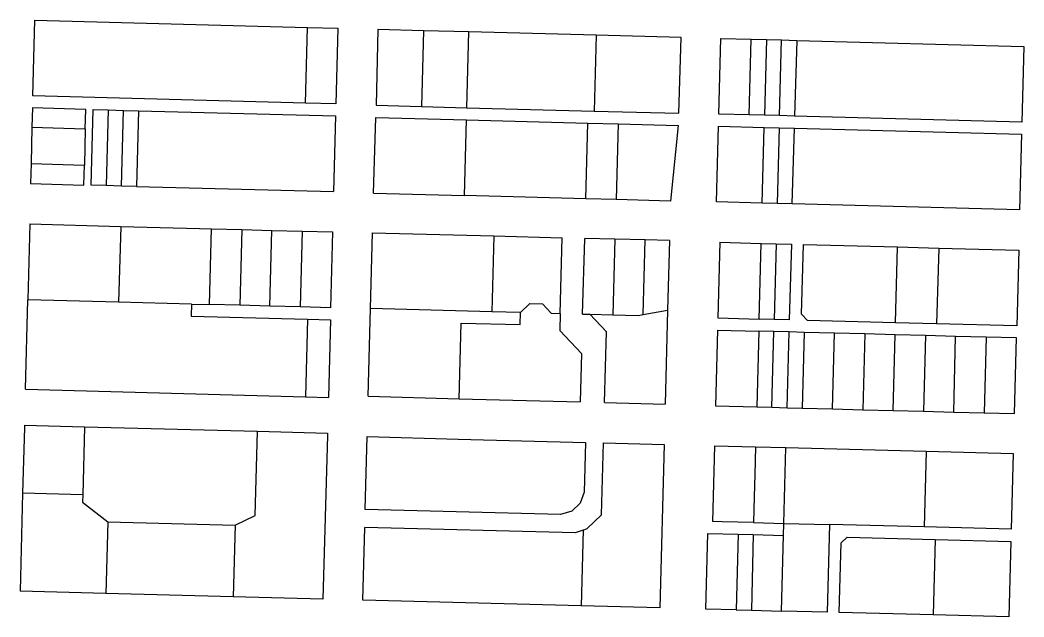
# Model space of a CAD drawing. Header units: inches. Extents: x 486468 to 494399, y 5455955 to 5460553.
# Drawn here: x 488531 to 489036, y 5456490 to 5456790 of the extents above; entities that cross this region are included whole.
import ezdxf

# ---------------------------------------------------------------- set-up
doc = ezdxf.new("R2010")
doc.units = ezdxf.units.IN
doc.header["$MEASUREMENT"] = 0
doc.layers.add('ParcelLines', color=10, linetype='Continuous')

msp = doc.modelspace()

# ---------------------------------------------------------------- linework, layer by layer
at = {"layer": 'ParcelLines', "color": 1}
for p, q in [((488537.469, 5456752.178), (488538.481, 5456790.253)), ((488538.481, 5456790.253), (488675.555, 5456786.576)), ((488674.542, 5456748.532), (488675.555, 5456786.576)), ((488675.555, 5456786.576), (488690.784, 5456786.167)), ((488690.784, 5456786.167), (488689.773, 5456748.127)), ((488710.93, 5456785.532), (488709.93, 5456747.432)), ((488733.779, 5456784.923), (488710.93, 5456785.532)), ((488756.629, 5456784.304), (488733.779, 5456784.923)), ((488820.579, 5456782.584), (488756.629, 5456784.304)), ((488863.229, 5456781.436), (488820.579, 5456782.584)), ((488862.179, 5456743.385), (488863.229, 5456781.436)), ((488882.245, 5456743.008), (488883.264, 5456781.06)), ((488883.264, 5456781.06), (488898.509, 5456780.657)), ((488897.49, 5456742.603), (488898.509, 5456780.657)), ((488898.509, 5456780.657), (488906.119, 5456780.455)), ((488906.119, 5456780.455), (488905.101, 5456742.401)), ((488906.119, 5456780.455), (488913.729, 5456780.254)), ((488912.713, 5456742.199), (488913.729, 5456780.254)), ((488913.729, 5456780.254), (488921.339, 5456780.052)), ((488921.339, 5456780.052), (488920.325, 5456741.997)), ((488921.339, 5456780.052), (489035.536, 5456777.029)), ((489035.536, 5456777.029), (489034.527, 5456738.963)), ((488674.542, 5456748.532), (488537.469, 5456752.178)), ((488537.307, 5456746.087), (488537.048, 5456736.34)), ((488564.108, 5456745.374), (488537.307, 5456746.087)), ((488563.85, 5456735.629), (488564.108, 5456745.374)), ((488566.759, 5456707.209), (488567.762, 5456745.277)), ((488567.762, 5456745.277), (488575.376, 5456745.074)), ((488575.376, 5456745.074), (488574.375, 5456707.008)), ((488575.376, 5456745.074), (488582.99, 5456744.872)), ((488581.991, 5456706.807), (488582.99, 5456744.872)), ((488582.99, 5456744.872), (488590.604, 5456744.669)), ((488590.604, 5456744.669), (488589.607, 5456706.606)), ((488590.604, 5456744.669), (488689.611, 5456742.035)), ((488689.773, 5456748.127), (488674.542, 5456748.532)), ((488709.93, 5456747.432), (488732.78, 5456746.823)), ((488732.78, 5456746.823), (488755.63, 5456746.214)), ((488755.63, 5456746.214), (488819.579, 5456744.514)), ((488819.579, 5456744.514), (488862.179, 5456743.385)), ((488689.611, 5456742.035), (488688.601, 5456703.995)), ((488708.73, 5456703.282), (488709.78, 5456741.332)), ((488709.78, 5456741.332), (488755.43, 5456740.114)), ((488755.43, 5456740.114), (488816.329, 5456738.494)), ((488897.49, 5456742.603), (488882.245, 5456743.008)), ((488905.101, 5456742.401), (488897.49, 5456742.603)), ((488912.713, 5456742.199), (488905.101, 5456742.401)), ((488920.325, 5456741.997), (488912.713, 5456742.199)), ((489034.527, 5456738.963), (488920.325, 5456741.997)), ((488537.048, 5456736.34), (488536.562, 5456718.064)), ((488537.048, 5456736.34), (488563.85, 5456735.629)), ((488563.85, 5456735.629), (488563.368, 5456717.355)), ((488816.329, 5456738.494), (488831.579, 5456738.085)), ((488831.579, 5456738.085), (488861.729, 5456737.285)), ((488861.729, 5456737.285), (488857.98, 5456699.285)), ((488881.063, 5456698.864), (488882.082, 5456736.915)), ((488882.082, 5456736.915), (488904.938, 5456736.309)), ((488903.919, 5456698.255), (488904.938, 5456736.309)), ((488904.938, 5456736.309), (488912.55, 5456736.106)), ((488912.55, 5456736.106), (488911.534, 5456698.052)), ((488912.55, 5456736.106), (488920.162, 5456735.904)), ((488919.147, 5456697.849), (488920.162, 5456735.904)), ((488920.162, 5456735.904), (489034.366, 5456732.872)), ((489034.366, 5456732.872), (489033.358, 5456694.806)), ((488536.562, 5456718.064), (488536.295, 5456708.012)), ((488536.562, 5456718.064), (488563.368, 5456717.355)), ((488563.103, 5456707.305), (488563.368, 5456717.355)), ((488536.295, 5456708.012), (488563.103, 5456707.305)), ((488574.375, 5456707.008), (488566.759, 5456707.209)), ((488581.991, 5456706.807), (488574.375, 5456707.008)), ((488589.607, 5456706.606), (488581.991, 5456706.807)), ((488589.607, 5456706.606), (488688.601, 5456703.995)), ((488708.73, 5456703.282), (488754.431, 5456702.063)), ((488815.331, 5456700.424), (488754.431, 5456702.063)), ((488830.58, 5456700.015), (488815.331, 5456700.424)), ((488857.98, 5456699.285), (488830.58, 5456700.015)), ((488903.919, 5456698.255), (488881.063, 5456698.864)), ((488911.534, 5456698.052), (488903.919, 5456698.255)), ((488919.147, 5456697.849), (488911.534, 5456698.052)), ((489033.358, 5456694.806), (488919.147, 5456697.849)), ((488535.923, 5456687.738), (488534.912, 5456649.655)), ((488535.923, 5456687.738), (488581.646, 5456686.537)), ((488581.646, 5456686.537), (488580.6, 5456648.455)), ((488581.646, 5456686.537), (488621.217, 5456685.498)), ((488621.217, 5456685.498), (488627.182, 5456685.331)), ((488626.182, 5456647.281), (488627.182, 5456685.331)), ((488627.182, 5456685.331), (488642.432, 5456684.931)), ((488642.432, 5456684.931), (488641.432, 5456646.871)), ((488642.432, 5456684.931), (488657.632, 5456684.532)), ((488656.632, 5456646.451), (488657.632, 5456684.532)), ((488657.632, 5456684.532), (488672.881, 5456684.132)), ((488672.881, 5456684.132), (488671.882, 5456646.042)), ((488672.881, 5456684.132), (488688.081, 5456683.732)), ((488688.081, 5456683.732), (488687.082, 5456645.632)), ((488707.139, 5456645.261), (488708.158, 5456683.344)), ((488708.158, 5456683.344), (488769.073, 5456681.72)), ((488769.073, 5456681.72), (488768.065, 5456643.645)), ((488769.073, 5456681.72), (488803.532, 5456680.8)), ((488802.531, 5456642.731), (488803.532, 5456680.8)), ((488829.988, 5456680.095), (488814.76, 5456680.501)), ((488829.988, 5456680.095), (488828.989, 5456642.03)), ((488845.217, 5456679.689), (488829.988, 5456680.095)), ((488844.233, 5456642.164), (488845.217, 5456679.689)), ((488857.4, 5456679.363), (488845.217, 5456679.689)), ((488857.4, 5456679.363), (488856.485, 5456644.38)), ((488882.712, 5456678.53), (488881.713, 5456640.479)), ((488882.712, 5456678.53), (488903.43, 5456677.986)), ((488902.431, 5456639.936), (488903.43, 5456677.986)), ((488903.43, 5456677.986), (488911.03, 5456677.786)), ((488911.03, 5456677.786), (488910.031, 5456639.736)), ((488911.03, 5456677.786), (488918.68, 5456677.586)), ((488918.68, 5456677.586), (488917.631, 5456639.536)), ((488923.83, 5456642.386), (488924.78, 5456677.386)), ((488924.78, 5456677.386), (488971.98, 5456676.167)), ((488971.98, 5456676.167), (488992.699, 5456675.63)), ((488992.699, 5456675.63), (488991.649, 5456637.557)), ((488992.699, 5456675.63), (489032.93, 5456674.588)), ((489032.93, 5456674.588), (489031.93, 5456636.488)), ((488533.716, 5456604.611), (488534.912, 5456649.655)), ((488580.6, 5456648.455), (488534.912, 5456649.655)), ((488617.173, 5456647.494), (488580.6, 5456648.455)), ((488617.173, 5456647.494), (488617.013, 5456641.403)), ((488617.173, 5456647.494), (488626.182, 5456647.281)), ((488641.432, 5456646.871), (488626.182, 5456647.281)), ((488656.632, 5456646.451), (488641.432, 5456646.871)), ((488671.882, 5456646.042), (488656.632, 5456646.451)), ((488687.082, 5456645.632), (488671.882, 5456646.042)), ((488705.957, 5456601.098), (488707.139, 5456645.261)), ((488768.065, 5456643.645), (488707.139, 5456645.261)), ((488782.537, 5456643.262), (488768.065, 5456643.645)), ((488782.374, 5456637.171), (488782.537, 5456643.262)), ((488782.537, 5456643.262), (488787.226, 5456647.709)), ((488787.226, 5456647.709), (488793.534, 5456647.542)), ((488793.534, 5456647.542), (488797.982, 5456642.852)), ((488844.233, 5456642.164), (488856.485, 5456644.38)), ((488856.485, 5456644.38), (488855.248, 5456597.156)), ((488617.013, 5456641.403), (488675.551, 5456639.852)), ((488675.551, 5456639.852), (488674.507, 5456600.882)), ((488675.551, 5456639.852), (488687.042, 5456639.547)), ((488687.042, 5456639.547), (488685.997, 5456600.577)), ((488797.982, 5456642.852), (488802.531, 5456642.731)), ((488802.531, 5456642.731), (488802.305, 5456634.115)), ((488813.76, 5456642.432), (488817.387, 5456642.336)), ((488817.387, 5456642.336), (488828.989, 5456642.03)), ((488825.713, 5456633.557), (488817.387, 5456642.336)), ((488828.989, 5456642.03), (488841.635, 5456641.694)), ((488841.635, 5456641.694), (488844.233, 5456642.164)), ((488881.713, 5456640.479), (488902.431, 5456639.936)), ((488910.031, 5456639.736), (488902.431, 5456639.936)), ((488917.631, 5456639.536), (488910.031, 5456639.736)), ((488926.781, 5456639.286), (488923.83, 5456642.386)), ((488970.93, 5456638.107), (488926.781, 5456639.286)), ((488991.649, 5456637.557), (488970.93, 5456638.107)), ((488751.658, 5456599.891), (488752.669, 5456637.958)), ((488752.669, 5456637.958), (488782.374, 5456637.171)), ((488802.305, 5456634.115), (488813.234, 5456622.592)), ((488824.775, 5456597.961), (488825.713, 5456633.557)), ((488881.563, 5456634.379), (488880.563, 5456596.329)), ((488881.563, 5456634.379), (488902.281, 5456633.836)), ((488902.281, 5456633.836), (488901.231, 5456595.786)), ((488909.881, 5456633.636), (488902.281, 5456633.836)), ((488908.881, 5456595.586), (488909.881, 5456633.636)), ((488917.481, 5456633.436), (488909.881, 5456633.636)), ((488916.481, 5456595.386), (488917.481, 5456633.436)), ((488925.081, 5456633.236), (488917.481, 5456633.436)), ((488925.081, 5456633.236), (488924.081, 5456595.186)), ((488940.331, 5456632.837), (488925.081, 5456633.236)), ((489031.93, 5456636.488), (488991.649, 5456637.557)), ((488939.331, 5456594.787), (488940.331, 5456632.837)), ((488955.58, 5456632.437), (488940.331, 5456632.837)), ((488955.58, 5456632.437), (488954.531, 5456594.387)), ((488970.78, 5456632.037), (488955.58, 5456632.437)), ((488969.781, 5456593.987), (488970.78, 5456632.037)), ((488986.03, 5456631.637), (488970.78, 5456632.037)), ((488986.03, 5456631.637), (488985.031, 5456593.587)), ((489001.23, 5456631.238), (488986.03, 5456631.637)), ((489000.231, 5456593.187), (489001.23, 5456631.238)), ((489016.48, 5456630.838), (489001.23, 5456631.238)), ((489016.48, 5456630.838), (489015.481, 5456592.788)), ((489031.73, 5456630.438), (489016.48, 5456630.838)), ((489030.73, 5456592.388), (489031.73, 5456630.438)), ((488813.234, 5456622.592), (488812.593, 5456598.282)), ((488533.716, 5456604.611), (488674.507, 5456600.882)), ((488674.507, 5456600.882), (488685.997, 5456600.577)), ((488705.957, 5456601.098), (488751.658, 5456599.891)), ((488751.658, 5456599.891), (488812.593, 5456598.282)), ((488824.775, 5456597.961), (488855.248, 5456597.156)), ((488880.563, 5456596.329), (488901.231, 5456595.786)), ((488901.231, 5456595.786), (488908.881, 5456595.586)), ((488908.881, 5456595.586), (488916.481, 5456595.386)), ((488916.481, 5456595.386), (488924.081, 5456595.186)), ((488924.081, 5456595.186), (488939.331, 5456594.787)), ((488939.331, 5456594.787), (488954.531, 5456594.387)), ((488954.531, 5456594.387), (488969.781, 5456593.987)), ((488969.781, 5456593.987), (488985.031, 5456593.587)), ((488985.031, 5456593.587), (489000.231, 5456593.187)), ((489000.231, 5456593.187), (489015.481, 5456592.788)), ((489015.481, 5456592.788), (489030.73, 5456592.388)), ((488533.205, 5456585.376), (488532.344, 5456552.351)), ((488533.238, 5456586.625), (488533.205, 5456585.376)), ((488533.238, 5456586.625), (488563.415, 5456585.826)), ((488563.415, 5456585.826), (488562.522, 5456551.552)), ((488563.415, 5456585.826), (488650.307, 5456583.523)), ((488649.203, 5456541.102), (488650.307, 5456583.523)), ((488650.307, 5456583.523), (488685.515, 5456582.591)), ((488685.515, 5456582.591), (488685.482, 5456581.366)), ((488685.482, 5456581.366), (488683.282, 5456499.119)), ((488704.523, 5456544.252), (488705.482, 5456580.833)), ((488815.141, 5456577.955), (488814.476, 5456552.977)), ((488823.313, 5456541.506), (488824.278, 5456577.715)), ((488824.278, 5456577.715), (488854.735, 5456576.915)), ((488854.735, 5456576.915), (488852.537, 5456494.714)), ((488879.978, 5456576.265), (488878.976, 5456538.18)), ((488879.978, 5456576.265), (488900.701, 5456575.726)), ((488900.701, 5456575.726), (488915.931, 5456575.316)), ((488915.931, 5456575.316), (488986.382, 5456573.447)), ((488986.382, 5456573.447), (489030.181, 5456572.288)), ((489030.181, 5456572.288), (489029.182, 5456534.288)), ((488532.344, 5456552.351), (488531.062, 5456503.163)), ((488562.522, 5456551.552), (488532.344, 5456552.351)), ((488814.476, 5456552.977), (488812.484, 5456547.317)), ((488562.522, 5456551.552), (488562.427, 5456547.897)), ((488562.427, 5456547.897), (488575.141, 5456538.009)), ((488812.484, 5456547.317), (488808.329, 5456543.377)), ((488808.329, 5456543.377), (488802.591, 5456541.727)), ((488575.141, 5456538.009), (488574.184, 5456502.019)), ((488575.141, 5456538.009), (488639.092, 5456536.307)), ((488639.092, 5456536.307), (488649.203, 5456541.102)), ((488816.104, 5456534.695), (488823.313, 5456541.506)), ((488899.702, 5456537.635), (488914.932, 5456537.236)), ((488914.782, 5456531.186), (488914.932, 5456537.236)), ((488914.932, 5456537.236), (488937.782, 5456536.687)), ((488639.092, 5456536.307), (488638.135, 5456500.318)), ((488703.334, 5456498.583), (488704.285, 5456535.163)), ((488810.09, 5456532.387), (488704.285, 5456535.163)), ((488813.974, 5456533.878), (488810.09, 5456532.387)), ((488813.974, 5456533.878), (488812.955, 5456495.741)), ((488813.974, 5456533.878), (488816.104, 5456534.695)), ((488875.683, 5456494.135), (488876.683, 5456532.185)), ((488876.683, 5456532.185), (488891.932, 5456531.785)), ((488937.782, 5456536.687), (488936.633, 5456492.537)), ((488985.382, 5456535.437), (488937.782, 5456536.687)), ((489029.182, 5456534.288), (488985.382, 5456535.437)), ((488891.932, 5456531.785), (488890.933, 5456493.735)), ((488891.932, 5456531.785), (488899.552, 5456531.585)), ((488899.552, 5456531.585), (488898.553, 5456493.535)), ((488899.552, 5456531.585), (488914.782, 5456531.186)), ((488913.783, 5456493.135), (488914.782, 5456531.186)), ((488942.733, 5456492.387), (488943.632, 5456527.387)), ((488943.632, 5456527.387), (488946.782, 5456530.337)), ((488946.782, 5456530.337), (488990.932, 5456529.187)), ((488990.932, 5456529.187), (488989.932, 5456491.167)), ((488990.932, 5456529.187), (489028.982, 5456528.188)), ((489028.982, 5456528.188), (489027.982, 5456490.188)), ((488574.184, 5456502.019), (488531.062, 5456503.163)), ((488638.135, 5456500.318), (488574.184, 5456502.019)), ((488683.282, 5456499.119), (488638.135, 5456500.318)), ((488812.955, 5456495.741), (488703.334, 5456498.583)), ((488852.537, 5456494.714), (488812.955, 5456495.741)), ((488890.933, 5456493.735), (488875.683, 5456494.135)), ((488890.933, 5456493.735), (488898.553, 5456493.535)), ((488898.553, 5456493.535), (488913.783, 5456493.135)), ((488936.633, 5456492.537), (488913.783, 5456493.135)), ((488989.932, 5456491.167), (488942.733, 5456492.387)), ((489027.982, 5456490.188), (488989.932, 5456491.167))]:
    msp.add_line(p, q, dxfattribs=at)
for points in [[(488733.779, 5456784.923), (488733.779, 5456784.883), (488732.78, 5456746.833), (488732.78, 5456746.823)], [(488755.63, 5456746.214), (488755.63, 5456746.234), (488756.629, 5456784.284), (488756.629, 5456784.304)], [(488820.579, 5456782.584), (488819.579, 5456744.534), (488819.579, 5456744.514)], [(488754.431, 5456702.063), (488754.431, 5456702.083), (488755.43, 5456740.114)], [(488815.331, 5456700.424), (488815.331, 5456700.434), (488816.329, 5456738.494)], [(488831.579, 5456738.085), (488830.58, 5456700.035), (488830.58, 5456700.015)], [(488813.76, 5456642.432), (488814.831, 5456680.334), (488814.76, 5456680.501)], [(488970.93, 5456638.107), (488970.93, 5456638.137), (488971.98, 5456676.137), (488971.98, 5456676.167)], [(488705.482, 5456580.833), (488751.182, 5456579.633), (488815.141, 5456577.955)], [(488900.701, 5456575.726), (488900.342, 5456561.855), (488900.042, 5456550.605), (488899.702, 5456537.635)], [(488914.932, 5456537.236), (488915.931, 5456575.286), (488915.931, 5456575.316)], [(488986.382, 5456573.447), (488986.382, 5456573.437), (488985.382, 5456535.437)], [(488802.591, 5456541.727), (488750.205, 5456543.102), (488704.523, 5456544.252)], [(488899.702, 5456537.635), (488883.912, 5456538.055), (488878.976, 5456538.18)]]:
    msp.add_lwpolyline(points, dxfattribs=at)

doc.saveas('drawing.dxf')
